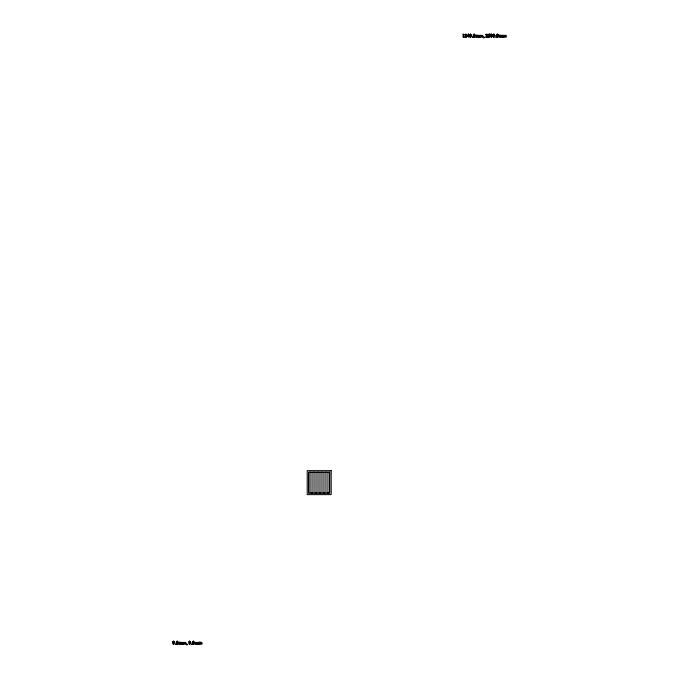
<?xml version="1.0" encoding="UTF-8"?>
<svg xmlns="http://www.w3.org/2000/svg" width="679" height="679" viewBox="0 0 679 679"><rect width="100%" height="100%" fill="white"/><g stroke="black" fill="none" stroke-linecap="round" stroke-linejoin="round"><path stroke-width="1.02" d="M182.456 644.354L182.464 642.376L185.732 642.444C186.784 644.855 184.569 645.126 185.367 642.58C184.357 643.005 184.051 646.315 184.068 642.614L183.203 642.673L183.534 644.354L181.293 644.354L181.582 642.58C180.572 643.005 180.258 646.315 180.275 642.614L179.409 642.673L179.748 644.354L178.67 644.354L178.679 642.376L179.375 642.13L181.947 642.444L182.362 644.354M502.757 37.294L502.766 35.316L506.033 35.384C507.086 37.82 504.87 38.032 505.668 35.52C504.658 35.987 504.344 39.212 504.37 35.554L503.504 35.614L503.835 37.294L501.594 37.294L501.883 35.52C500.873 35.987 500.559 39.212 500.576 35.554L499.71 35.614L500.05 37.294L498.972 37.294L498.98 35.316L499.676 35.07L502.248 35.384L502.664 37.294M479.357 37.294L479.366 35.316L482.633 35.384C483.686 37.82 481.47 38.032 482.268 35.52C481.258 35.987 480.944 39.212 480.97 35.554L480.104 35.614L480.435 37.294L478.194 37.294L478.483 35.52C477.473 35.987 477.159 39.212 477.176 35.554L476.31 35.614L476.65 37.294L475.572 37.294L475.58 35.316L476.276 35.07L478.848 35.384L479.264 37.294M329.069 472.389L329.069 492.903L327.057 492.903L327.057 472.389L325.046 472.389L325.046 492.903L323.034 492.903L323.034 472.389L321.023 472.389L321.023 492.903L319.003 492.903L319.003 472.389L316.991 472.389L316.991 492.903L314.98 492.903L314.98 472.389L312.968 472.389L312.968 492.903L310.957 492.903L310.957 472.389L308.945 472.389L308.945 492.903M173.094 641.876L173.671 644.269L174.197 641.85L173.646 641.214L173.094 641.876M176.744 641.876L177.321 644.269L177.856 641.85L177.304 641.214L176.744 641.876M189.195 641.876L189.764 644.269L190.298 641.85L189.747 641.214L189.195 641.876M192.844 641.876L193.413 644.269L193.948 641.85L193.396 641.214L192.844 641.876M469.995 34.816L470.572 37.209L471.099 34.79L470.547 34.154L469.995 34.816M473.645 34.816L474.222 37.209L474.757 34.79L474.205 34.154L473.645 34.816M490.959 34.816L491.537 37.209L492.071 34.79L491.52 34.154L490.959 34.816M493.395 34.816L493.973 37.209L494.499 34.79L493.947 34.154L493.395 34.816M497.045 34.816L497.622 37.209L498.157 34.79L497.605 34.154L497.045 34.816M196.418 643.785C196.859 646.179 196.537 642.088 197.674 642.58L197.385 644.354L199.634 644.354L199.295 642.673L200.161 642.614C200.144 646.281 200.458 643.047 201.468 642.58C200.661 645.075 202.885 644.906 201.833 642.444L200.033 642.13C197.827 640.781 198.998 646.977 198.047 642.444L194.771 642.376L194.763 644.354L195.849 644.354L195.756 642.461L196.375 642.614L196.418 643.785M174.749 642.724L173.637 644.405L172.865 643.972L172.763 641.689L173.663 641.086L174.749 642.724M178.399 642.724L177.295 644.405L176.523 643.972L176.413 641.689L177.312 641.086L178.399 642.724M190.85 642.724L189.738 644.405L188.966 643.972L188.855 641.689L189.755 641.086L190.85 642.724M194.5 642.724L193.388 644.405L192.615 643.972L192.513 641.689L193.413 641.086L194.5 642.724M471.65 35.664L470.539 37.337L469.766 36.912L469.664 34.629L470.564 34.026L471.65 35.664M475.3 35.664L474.188 37.337L473.424 36.912L473.314 34.629L474.214 34.026L475.3 35.664M492.614 35.664L491.503 37.337L490.739 36.912L490.628 34.629L491.528 34.026L492.614 35.664M495.05 35.664L493.939 37.337L493.175 36.912L493.064 34.629L493.964 34.026L495.05 35.664M498.7 35.664L497.597 37.337L496.824 36.912L496.714 34.629L497.614 34.026L498.7 35.664M488.252 35.232L489.678 36.335L488.99 37.167L488.091 37.039L489.652 36.997L489.941 35.673L488.608 34.875L490.06 33.984L488.778 34.077L488.26 35.206M463.137 36.87C465.107 39.968 462.374 28.866 463.137 36.87M187.166 644.43L186.81 645.05L187.362 644.303L186.742 643.955L187.166 644.43M484.068 37.37L483.711 37.99L484.263 37.243L483.643 36.895L484.068 37.37M466.592 34.884L465.157 36.921L466.779 36.607L466.575 37.294L464.682 37.294L466.176 35.087L465.531 34.366L464.682 34.985L465.09 34.23L466.346 34.264L466.592 34.884M487.564 34.884L486.122 36.921L487.751 36.607L487.547 37.294L485.646 37.294L487.14 35.087L486.495 34.366L485.646 34.985L486.054 34.23L487.31 34.264L487.564 34.884M175.997 644.142L175.462 644.142L175.997 644.142M192.098 644.142L191.554 644.142L192.098 644.142M472.898 37.082L472.363 37.082L472.898 37.082M496.298 37.082L495.763 37.082L496.298 37.082M468.391 34.519L467.22 36.165L468.391 36.165L468.391 34.519M468.544 34.026L467.025 36.488L468.391 36.488L468.773 37.294L469.265 36.165L468.773 36.165L468.544 34.026M331.182 470.657L307.214 470.657L307.214 494.626L331.182 494.626L331.182 470.657M329.739 472.1L308.656 472.1L308.656 493.183L329.739 493.183L329.739 472.1"/></g></svg>
